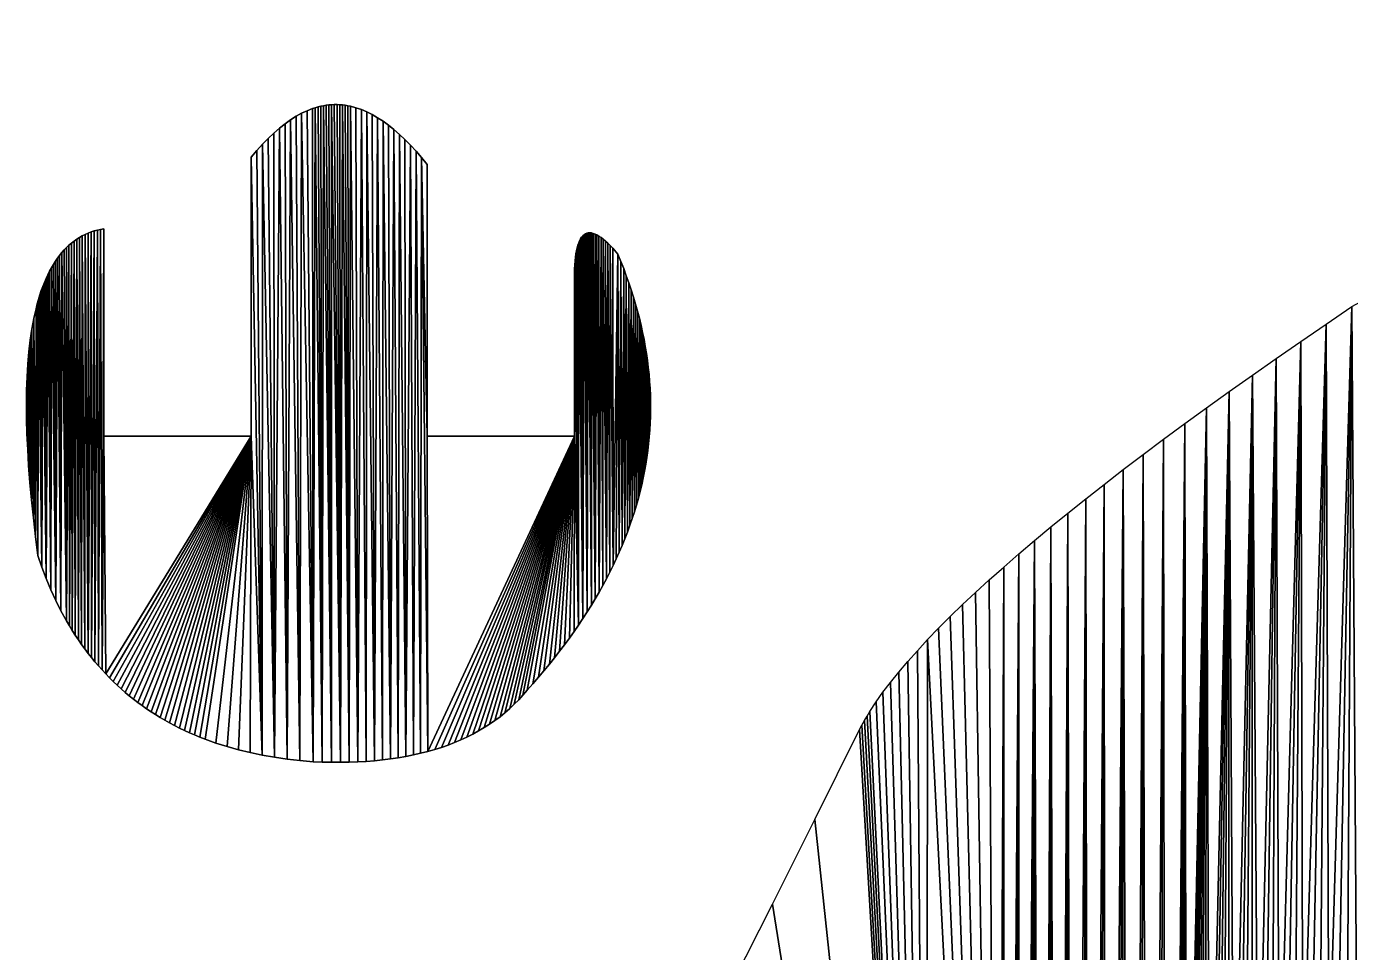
# Model space of a CAD drawing. Extents: x 10 to 917, y 10 to 841.
# Drawn here: x 10.4 to 67.4, y 375.6 to 415.5 of the extents above; entities that cross this region are included whole.
import ezdxf

# ---------------------------------------------------------------- set-up
doc = ezdxf.new("R2010")
doc.units = 0
doc.header["$MEASUREMENT"] = 0
doc.layers.get('0').update_dxf_attribs({"linetype": 'CONTINUOUS'})

msp = doc.modelspace()

# ---------------------------------------------------------------- linework, layer by layer
for p, q in [((22.687, 411.992), (22.451, 411.901)), ((22.804, 412.03), (22.687, 411.992)), ((22.922, 412.063), (22.804, 412.03)), ((23.039, 412.092), (22.922, 412.063)), ((23.156, 412.116), (23.039, 412.092)), ((23.273, 412.135), (23.156, 412.116)), ((23.39, 412.149), (23.273, 412.135)), ((23.507, 412.158), (23.39, 412.149)), ((23.624, 412.163), (23.507, 412.158)), ((23.74, 412.163), (23.624, 412.163)), ((23.857, 412.158), (23.74, 412.163)), ((23.974, 412.148), (23.857, 412.158)), ((24.09, 412.134), (23.974, 412.148)), ((24.207, 412.115), (24.09, 412.134)), ((24.323, 412.091), (24.207, 412.115)), ((24.556, 412.03), (24.323, 412.091)), ((24.789, 411.95), (24.556, 412.03)), ((21.739, 411.509), (21.5, 411.339)), ((21.977, 411.659), (21.739, 411.509)), ((22.215, 411.79), (21.977, 411.659)), ((22.451, 411.901), (22.215, 411.79)), ((25.022, 411.851), (24.789, 411.95)), ((25.256, 411.734), (25.022, 411.851)), ((25.49, 411.599), (25.256, 411.734)), ((25.724, 411.446), (25.49, 411.599)), ((25.959, 411.275), (25.724, 411.446)), ((21.017, 410.938), (20.774, 410.708)), ((21.259, 411.149), (21.017, 410.938)), ((21.5, 411.339), (21.259, 411.149)), ((26.195, 411.086), (25.959, 411.275)), ((26.431, 410.879), (26.195, 411.086)), ((26.668, 410.655), (26.431, 410.879)), ((20.53, 410.457), (20.283, 410.185)), ((20.774, 410.708), (20.53, 410.457)), ((26.907, 410.413), (26.668, 410.655)), ((27.146, 410.154), (26.907, 410.413)), ((20.283, 410.185), (20.036, 409.893)), ((20.036, 409.893), (20.036, 397.875)), ((27.386, 409.877), (27.146, 410.154)), ((27.628, 409.583), (27.386, 409.877)), ((27.628, 397.875), (27.628, 409.583)), ((12.407, 406.281), (12.295, 406.195)), ((12.522, 406.362), (12.407, 406.281)), ((12.639, 406.437), (12.522, 406.362)), ((12.76, 406.505), (12.639, 406.437)), ((12.884, 406.567), (12.76, 406.505)), ((13.012, 406.623), (12.884, 406.567)), ((13.142, 406.673), (13.012, 406.623)), ((13.275, 406.717), (13.142, 406.673)), ((13.412, 406.754), (13.275, 406.717)), ((13.551, 406.786), (13.412, 406.754)), ((13.694, 406.811), (13.551, 406.786)), ((13.694, 397.875), (13.694, 406.811)), ((34.194, 406.298), (34.155, 406.206)), ((34.236, 406.378), (34.194, 406.298)), ((34.282, 406.447), (34.236, 406.378)), ((34.332, 406.506), (34.282, 406.447)), ((34.385, 406.554), (34.332, 406.506)), ((34.442, 406.591), (34.385, 406.554)), ((34.502, 406.617), (34.442, 406.591)), ((34.566, 406.633), (34.502, 406.617)), ((34.634, 406.637), (34.566, 406.633)), ((34.705, 406.631), (34.634, 406.637)), ((34.781, 406.614), (34.705, 406.631)), ((34.859, 406.586), (34.781, 406.614)), ((34.942, 406.547), (34.859, 406.586)), ((35.028, 406.498), (34.942, 406.547)), ((35.117, 406.437), (35.028, 406.498)), ((35.211, 406.366), (35.117, 406.437)), ((35.308, 406.284), (35.211, 406.366)), ((35.408, 406.191), (35.308, 406.284)), ((11.88, 405.785), (11.784, 405.667)), ((11.979, 405.897), (11.88, 405.785)), ((12.082, 406.002), (11.979, 405.897)), ((12.187, 406.101), (12.082, 406.002)), ((12.295, 406.195), (12.187, 406.101)), ((34.037, 405.733), (34.017, 405.588)), ((34.061, 405.868), (34.037, 405.733)), ((34.089, 405.992), (34.061, 405.868)), ((34.12, 406.104), (34.089, 405.992)), ((34.155, 406.206), (34.12, 406.104)), ((35.513, 406.087), (35.408, 406.191)), ((35.62, 405.973), (35.513, 406.087)), ((35.847, 405.711), (35.62, 405.973)), ((35.974, 405.403), (35.847, 405.711)), ((11.432, 405.134), (11.352, 404.985)), ((11.515, 405.276), (11.432, 405.134)), ((11.602, 405.413), (11.515, 405.276)), ((11.692, 405.543), (11.602, 405.413)), ((11.784, 405.667), (11.692, 405.543)), ((34, 405.432), (33.977, 405.087)), ((34.017, 405.588), (34, 405.432)), ((36.094, 405.095), (35.974, 405.403)), ((11.2, 404.668), (11.129, 404.501)), ((11.274, 404.83), (11.2, 404.668)), ((11.352, 404.985), (11.274, 404.83)), ((33.977, 405.087), (33.969, 404.699)), ((33.969, 404.699), (33.969, 397.875)), ((36.208, 404.787), (36.094, 405.095)), ((36.317, 404.48), (36.208, 404.787)), ((10.997, 404.148), (10.935, 403.962)), ((11.061, 404.327), (10.997, 404.148)), ((11.129, 404.501), (11.061, 404.327)), ((36.42, 404.174), (36.317, 404.48)), ((36.516, 403.868), (36.42, 404.174)), ((10.821, 403.571), (10.769, 403.367)), ((10.877, 403.77), (10.821, 403.571)), ((10.935, 403.962), (10.877, 403.77)), ((36.607, 403.562), (36.516, 403.868)), ((36.691, 403.257), (36.607, 403.562)), ((66.363, 402.706), (67.48, 403.464)), ((10.674, 402.939), (10.591, 402.487)), ((10.769, 403.367), (10.674, 402.939)), ((36.77, 402.952), (36.691, 403.257)), ((36.843, 402.648), (36.77, 402.952)), ((10.591, 402.487), (10.521, 402.01)), ((36.91, 402.344), (36.843, 402.648)), ((36.971, 402.041), (36.91, 402.344)), ((65.275, 401.96), (66.363, 402.706)), ((10.521, 402.01), (10.463, 401.508)), ((37.026, 401.738), (36.971, 402.041)), ((37.075, 401.436), (37.026, 401.738)), ((64.216, 401.227), (65.275, 401.96)), ((10.463, 401.508), (10.418, 400.981)), ((37.118, 401.134), (37.075, 401.436)), ((37.155, 400.833), (37.118, 401.134)), ((63.186, 400.505), (64.216, 401.227)), ((10.418, 400.981), (10.385, 400.43)), ((37.186, 400.532), (37.155, 400.833)), ((10.385, 400.43), (10.365, 399.854)), ((37.211, 400.232), (37.186, 400.532)), ((37.23, 399.932), (37.211, 400.232)), ((62.186, 399.796), (63.186, 400.505)), ((10.365, 399.854), (10.357, 399.253)), ((37.243, 399.632), (37.23, 399.932)), ((37.251, 399.333), (37.243, 399.632)), ((61.216, 399.099), (62.186, 399.796)), ((10.357, 399.253), (10.362, 398.627)), ((37.247, 398.737), (37.252, 399.035)), ((37.252, 399.035), (37.251, 399.333)), ((60.274, 398.414), (61.216, 399.099)), ((10.362, 398.627), (10.379, 397.977)), ((37.22, 398.142), (37.237, 398.439)), ((37.237, 398.439), (37.247, 398.737)), ((59.362, 397.741), (60.274, 398.414)), ((10.379, 397.977), (10.409, 397.302)), ((20.036, 397.875), (13.694, 397.875)), ((33.969, 397.875), (27.628, 397.875)), ((37.169, 397.549), (37.198, 397.845)), ((37.198, 397.845), (37.22, 398.142)), ((58.479, 397.08), (59.362, 397.741)), ((10.409, 397.302), (10.451, 396.602)), ((37.095, 396.958), (37.135, 397.253)), ((37.135, 397.253), (37.169, 397.549)), ((10.451, 396.602), (10.506, 395.877)), ((36.996, 396.369), (37.048, 396.663)), ((37.048, 396.663), (37.095, 396.958)), ((57.625, 396.432), (58.479, 397.08)), ((36.874, 395.782), (36.938, 396.075)), ((36.938, 396.075), (36.996, 396.369)), ((56.801, 395.795), (57.625, 396.432)), ((10.506, 395.877), (10.573, 395.128)), ((36.727, 395.197), (36.804, 395.489)), ((36.804, 395.489), (36.874, 395.782)), ((56.006, 395.171), (56.801, 395.795)), ((10.573, 395.128), (10.653, 394.354)), ((36.557, 394.613), (36.645, 394.905)), ((36.645, 394.905), (36.727, 395.197)), ((55.24, 394.559), (56.006, 395.171)), ((10.653, 394.354), (10.745, 393.555)), ((36.364, 394.032), (36.463, 394.323)), ((36.463, 394.323), (36.557, 394.613)), ((54.504, 393.959), (55.24, 394.559)), ((36.146, 393.452), (36.258, 393.742)), ((36.258, 393.742), (36.364, 394.032)), ((53.796, 393.371), (54.504, 393.959)), ((10.745, 393.555), (10.849, 392.731)), ((35.904, 392.875), (36.028, 393.163)), ((36.028, 393.163), (36.146, 393.452)), ((53.119, 392.795), (53.796, 393.371)), ((10.849, 392.731), (11.023, 392.224)), ((35.639, 392.299), (35.775, 392.587)), ((35.775, 392.587), (35.904, 392.875)), ((52.47, 392.232), (53.119, 392.795)), ((11.023, 392.224), (11.21, 391.732)), ((35.35, 391.725), (35.498, 392.012)), ((35.498, 392.012), (35.639, 392.299)), ((51.851, 391.68), (52.47, 392.232)), ((11.21, 391.732), (11.409, 391.255)), ((35.037, 391.153), (35.197, 391.439)), ((35.197, 391.439), (35.35, 391.725)), ((51.261, 391.141), (51.851, 391.68)), ((11.409, 391.255), (11.621, 390.793)), ((34.7, 390.583), (34.872, 390.868)), ((34.872, 390.868), (35.037, 391.153)), ((50.7, 390.614), (51.261, 391.141)), ((11.621, 390.793), (11.845, 390.345)), ((11.845, 390.345), (12.083, 389.912)), ((34.34, 390.015), (34.523, 390.299)), ((34.523, 390.299), (34.7, 390.583)), ((50.169, 390.099), (50.7, 390.614)), ((12.083, 389.912), (12.206, 389.701)), ((33.955, 389.449), (34.151, 389.731)), ((34.151, 389.731), (34.34, 390.015)), ((49.667, 389.596), (50.169, 390.099)), ((12.206, 389.701), (12.333, 389.494)), ((12.333, 389.494), (12.462, 389.29)), ((12.462, 389.29), (12.595, 389.09)), ((33.547, 388.884), (33.754, 389.166)), ((33.754, 389.166), (33.955, 389.449)), ((49.194, 389.105), (49.667, 389.596)), ((12.595, 389.09), (12.731, 388.894)), ((12.731, 388.894), (12.871, 388.702)), ((12.871, 388.702), (13.013, 388.513)), ((33.115, 388.322), (33.334, 388.603)), ((33.334, 388.603), (33.547, 388.884)), ((48.336, 388.16), (48.75, 388.626)), ((48.75, 388.626), (49.194, 389.105)), ((13.013, 388.513), (13.159, 388.328)), ((13.159, 388.328), (13.307, 388.147)), ((13.307, 388.147), (13.459, 387.969)), ((32.659, 387.761), (32.89, 388.041)), ((32.89, 388.041), (33.115, 388.322)), ((47.951, 387.706), (48.336, 388.16)), ((13.459, 387.969), (13.615, 387.795)), ((13.615, 387.795), (13.773, 387.625)), ((13.773, 387.625), (13.934, 387.458)), ((13.934, 387.458), (14.099, 387.295)), ((32.18, 387.202), (32.422, 387.481)), ((32.422, 387.481), (32.659, 387.761)), ((47.595, 387.263), (47.951, 387.706)), ((14.099, 387.295), (14.267, 387.136)), ((14.267, 387.136), (14.438, 386.981)), ((14.438, 386.981), (14.612, 386.829)), ((31.754, 386.715), (31.931, 386.924)), ((31.931, 386.924), (32.18, 387.202)), ((47.269, 386.833), (47.595, 387.263)), ((14.612, 386.829), (14.789, 386.681)), ((14.789, 386.681), (14.97, 386.536)), ((14.97, 386.536), (15.154, 386.396)), ((15.154, 386.396), (15.34, 386.259)), ((31.182, 386.134), (31.38, 386.321)), ((31.38, 386.321), (31.571, 386.515)), ((31.571, 386.515), (31.754, 386.715)), ((46.704, 386.01), (46.972, 386.416)), ((46.972, 386.416), (47.269, 386.833)), ((15.34, 386.259), (15.531, 386.125)), ((15.531, 386.125), (15.724, 385.996)), ((15.724, 385.996), (15.92, 385.87)), ((15.92, 385.87), (16.12, 385.747)), ((16.12, 385.747), (16.322, 385.629)), ((30.544, 385.618), (30.764, 385.783)), ((30.764, 385.783), (30.976, 385.955)), ((30.976, 385.955), (31.182, 386.134)), ((46.466, 385.616), (46.582, 385.811)), ((46.582, 385.811), (46.704, 386.01)), ((16.322, 385.629), (16.528, 385.514)), ((16.528, 385.514), (16.737, 385.403)), ((16.737, 385.403), (16.95, 385.295)), ((16.95, 385.295), (17.165, 385.192)), ((17.165, 385.192), (17.384, 385.091)), ((29.593, 385.031), (29.841, 385.167)), ((29.841, 385.167), (30.083, 385.31)), ((30.083, 385.31), (30.317, 385.461)), ((30.317, 385.461), (30.544, 385.618)), ((44.329, 381.346), (46.257, 385.235)), ((46.257, 385.235), (46.358, 385.424)), ((46.358, 385.424), (46.466, 385.616)), ((17.384, 385.091), (17.605, 384.995)), ((17.605, 384.995), (17.83, 384.902)), ((17.83, 384.902), (18.059, 384.813)), ((18.059, 384.813), (18.524, 384.647)), ((18.524, 384.647), (19.003, 384.494)), ((28.526, 384.56), (28.804, 384.667)), ((28.804, 384.667), (29.074, 384.781)), ((29.074, 384.781), (29.337, 384.903)), ((29.337, 384.903), (29.593, 385.031)), ((19.003, 384.494), (19.494, 384.357)), ((19.494, 384.357), (19.998, 384.235)), ((19.998, 384.235), (20.514, 384.127)), ((20.514, 384.127), (21.043, 384.034)), ((21.043, 384.034), (21.585, 383.956)), ((26.047, 383.963), (26.382, 384.012)), ((26.382, 384.012), (26.71, 384.069)), ((26.71, 384.069), (27.031, 384.133)), ((27.031, 384.133), (27.344, 384.204)), ((27.344, 384.204), (27.651, 384.282)), ((27.651, 384.282), (27.95, 384.367)), ((27.95, 384.367), (28.242, 384.46)), ((28.242, 384.46), (28.526, 384.56)), ((21.585, 383.956), (22.14, 383.892)), ((22.14, 383.892), (22.707, 383.844)), ((22.707, 383.844), (23.107, 383.828)), ((23.107, 383.828), (23.5, 383.819)), ((23.5, 383.819), (23.885, 383.818)), ((23.885, 383.818), (24.264, 383.824)), ((24.264, 383.824), (24.635, 383.838)), ((24.635, 383.838), (24.999, 383.858)), ((24.999, 383.858), (25.356, 383.886)), ((25.356, 383.886), (25.705, 383.921)), ((25.705, 383.921), (26.047, 383.963)), ((42.506, 377.703), (44.329, 381.346)), ((40.786, 374.303), (42.506, 377.703))]:
    msp.add_line(p, q)

# ---------------------------------------------------------------- meshes
mesh = msp.add_polyface()
corners = [(49.146, 336.081), (46.358, 385.424), (46.466, 385.616), (46.582, 385.811), (46.704, 386.01), (46.972, 386.416), (47.269, 386.833), (47.595, 387.263), (47.951, 387.706), (48.336, 388.16), (48.75, 388.626), (49.194, 389.105), (52.193, 330.52), (49.667, 389.596), (50.169, 390.099), (50.7, 390.614), (51.261, 391.141), (51.851, 391.68), (52.47, 392.232), (59.927, 354.393), (60.274, 398.414), (59.952, 354.914), (59.99, 355.433), (60.039, 355.949), (60.099, 356.464), (60.171, 356.978), (60.254, 357.489), (60.349, 357.998), (61.216, 399.099), (60.456, 358.506), (60.574, 359.012), (60.704, 359.516), (60.845, 360.019), (60.998, 360.519), (61.162, 361.018), (61.338, 361.515), (62.186, 399.796), (61.525, 362.01), (61.724, 362.503), (61.934, 362.994), (62.156, 363.484), (62.39, 363.972), (63.186, 400.505), (62.635, 364.458), (62.892, 364.942), (63.16, 365.424), (63.439, 365.905), (64.216, 401.227), (63.731, 366.383), (64.034, 366.86), (64.348, 367.335), (65.275, 401.96), (64.674, 367.809), (65.011, 368.28), (65.36, 368.75), (66.363, 402.706), (65.721, 369.218), (66.093, 369.684), (66.476, 370.148), (67.48, 403.464), (66.871, 370.61), (67.278, 371.071), (67.696, 371.53), (89.909, 415.531), (68.126, 371.987), (68.567, 372.442)]
mesh.append_faces([[corners[k] for k in face] for face in [(19, 20, 21), (21, 20, 22), (22, 20, 23), (23, 20, 24), (24, 20, 25), (25, 20, 26), (26, 20, 27), (27, 28, 29), (29, 28, 30), (30, 28, 31), (31, 28, 32), (32, 28, 33), (33, 28, 34), (34, 28, 35), (35, 36, 37), (37, 36, 38), (38, 36, 39), (39, 36, 40), (40, 36, 41), (41, 42, 43), (43, 42, 44), (44, 42, 45), (45, 42, 46), (46, 47, 48), (48, 47, 49), (49, 47, 50), (50, 51, 52), (52, 51, 53), (53, 51, 54), (54, 55, 56), (56, 55, 57), (57, 55, 58), (58, 59, 60), (60, 59, 61), (61, 59, 62), (62, 63, 64), (64, 63, 65)]], dxfattribs={"vtx0": -1, "vtx1": -1})
mesh.append_faces([[corners[k] for k in face] for face in [(0, 1, 2), (0, 2, 3), (0, 3, 4), (0, 4, 5), (0, 5, 6), (0, 6, 7), (0, 7, 8), (0, 8, 9), (0, 9, 10), (0, 10, 11), (12, 11, 13), (12, 13, 14), (12, 14, 15), (12, 15, 16), (12, 16, 17), (12, 17, 18), (27, 20, 28), (35, 28, 36), (41, 36, 42), (46, 42, 47), (50, 47, 51), (54, 51, 55), (58, 55, 59), (62, 59, 63)]], dxfattribs={"vtx0": -1, "vtx2": -1})
mesh = msp.add_polyface()
corners = [(13.773, 387.625), (20.036, 397.875), (13.934, 387.458), (14.099, 387.295), (14.267, 387.136), (14.438, 386.981), (14.612, 386.829), (14.789, 386.681), (14.97, 386.536), (15.154, 386.396), (15.34, 386.259), (15.531, 386.125), (15.724, 385.996), (15.92, 385.87), (16.12, 385.747), (16.322, 385.629), (16.528, 385.514), (16.737, 385.403), (16.95, 385.295), (17.165, 385.192), (17.384, 385.091), (17.605, 384.995), (17.83, 384.902), (18.059, 384.813), (18.524, 384.647), (19.003, 384.494), (19.494, 384.357), (19.998, 384.235), (20.514, 384.127), (20.53, 410.457), (21.043, 384.034), (21.259, 411.149), (21.585, 383.956), (21.739, 411.509), (22.14, 383.892), (22.215, 411.79), (22.707, 383.844), (22.804, 412.03), (23.107, 383.828), (24.635, 383.838), (24.789, 411.95), (24.999, 383.858)]
mesh.append_faces([[corners[k] for k in face] for face in [(0, 1, 2), (2, 1, 3), (3, 1, 4), (4, 1, 5), (5, 1, 6), (6, 1, 7), (7, 1, 8), (8, 1, 9), (9, 1, 10), (10, 1, 11), (11, 1, 12), (12, 1, 13), (13, 1, 14), (14, 1, 15), (15, 1, 16), (16, 1, 17), (17, 1, 18), (18, 1, 19), (19, 1, 20), (20, 1, 21), (21, 1, 22), (22, 1, 23), (23, 1, 24), (24, 1, 25), (25, 1, 26), (26, 1, 27), (27, 1, 28), (28, 29, 30), (30, 31, 32), (32, 33, 34), (34, 35, 36), (36, 37, 38), (39, 40, 41)]], dxfattribs={"vtx0": -1, "vtx1": -1})
mesh = msp.add_polyface()
corners = [(20.514, 384.127), (20.036, 397.875), (20.036, 409.893), (20.283, 410.185), (20.53, 410.457), (21.043, 384.034), (20.774, 410.708), (21.017, 410.938), (21.259, 411.149), (21.585, 383.956), (21.5, 411.339), (21.739, 411.509), (22.14, 383.892), (21.977, 411.659), (22.215, 411.79), (22.707, 383.844), (22.451, 411.901), (22.687, 411.992), (22.804, 412.03), (23.107, 383.828), (22.922, 412.063), (23.039, 412.092), (23.156, 412.116), (23.5, 383.819), (23.273, 412.135), (23.39, 412.149), (23.507, 412.158), (23.885, 383.818), (23.624, 412.163), (23.74, 412.163), (23.857, 412.158), (23.974, 412.148), (24.264, 383.824), (24.09, 412.134), (24.207, 412.115), (24.323, 412.091), (24.635, 383.838), (24.556, 412.03), (24.789, 411.95), (24.999, 383.858), (25.022, 411.851)]
mesh.append_faces([[corners[k] for k in face] for face in [(19, 22, 23), (23, 26, 27), (27, 31, 32), (32, 35, 36)]], dxfattribs={"vtx0": -1, "vtx1": -1})
mesh.append_faces([[corners[k] for k in face] for face in [(0, 1, 2), (0, 2, 3), (0, 3, 4), (5, 4, 6), (5, 6, 7), (5, 7, 8), (9, 8, 10), (9, 10, 11), (12, 11, 13), (12, 13, 14), (15, 14, 16), (15, 16, 17), (15, 17, 18), (19, 18, 20), (19, 20, 21), (19, 21, 22), (23, 22, 24), (23, 24, 25), (23, 25, 26), (27, 26, 28), (27, 28, 29), (27, 29, 30), (27, 30, 31), (32, 31, 33), (32, 33, 34), (32, 34, 35), (36, 35, 37), (36, 37, 38), (39, 38, 40)]], dxfattribs={"vtx0": -1, "vtx2": -1})
mesh = msp.add_polyface()
corners = [(24.999, 383.858), (25.022, 411.851), (25.356, 383.886), (25.49, 411.599), (25.705, 383.921), (25.724, 411.446), (26.047, 383.963), (26.195, 411.086), (26.382, 384.012), (26.431, 410.879), (26.71, 384.069), (26.907, 410.413), (27.031, 384.133), (27.146, 410.154), (27.344, 384.204), (27.386, 409.877), (27.651, 384.282), (27.628, 397.875), (33.969, 397.875), (27.95, 384.367), (28.242, 384.46), (28.526, 384.56), (28.804, 384.667), (29.074, 384.781), (29.337, 384.903), (29.593, 385.031), (29.841, 385.167), (30.083, 385.31), (30.317, 385.461), (30.544, 385.618), (30.764, 385.783), (30.976, 385.955), (31.182, 386.134), (31.38, 386.321), (31.571, 386.515), (31.754, 386.715), (31.931, 386.924), (32.18, 387.202), (32.422, 387.481), (32.659, 387.761), (32.89, 388.041), (33.115, 388.322)]
mesh.append_faces([[corners[k] for k in face] for face in [(0, 1, 2), (2, 3, 4), (4, 5, 6), (6, 7, 8), (8, 9, 10), (10, 11, 12), (12, 13, 14), (14, 15, 16), (16, 18, 19), (19, 18, 20), (20, 18, 21), (21, 18, 22), (22, 18, 23), (23, 18, 24), (24, 18, 25), (25, 18, 26), (26, 18, 27), (27, 18, 28), (28, 18, 29), (29, 18, 30), (30, 18, 31), (31, 18, 32), (32, 18, 33), (33, 18, 34), (34, 18, 35), (35, 18, 36), (36, 18, 37), (37, 18, 38), (38, 18, 39), (39, 18, 40), (40, 18, 41)]], dxfattribs={"vtx0": -1, "vtx1": -1})
mesh.append_faces([[corners[k] for k in face] for face in [(16, 15, 17)]], dxfattribs={"vtx0": -1, "vtx1": -1, "vtx2": -1})
mesh.append_faces([[corners[k] for k in face] for face in [(16, 17, 18)]], dxfattribs={"vtx0": -1, "vtx2": -1})
mesh = msp.add_polyface()
corners = [(33.977, 405.087), (33.969, 397.875), (33.969, 404.699), (25.356, 383.886), (25.022, 411.851), (25.256, 411.734), (25.49, 411.599), (25.705, 383.921), (25.724, 411.446), (26.047, 383.963), (25.959, 411.275), (26.195, 411.086), (26.382, 384.012), (26.431, 410.879), (26.71, 384.069), (26.668, 410.655), (26.907, 410.413), (27.031, 384.133), (27.146, 410.154), (27.344, 384.204), (27.386, 409.877), (27.628, 397.875), (27.628, 409.583), (34.151, 389.731), (34, 405.432), (34.017, 405.588), (34.037, 405.733), (34.061, 405.868), (34.089, 405.992), (34.12, 406.104), (34.155, 406.206), (34.34, 390.015), (34.194, 406.298), (34.236, 406.378), (34.282, 406.447), (34.332, 406.506), (34.385, 406.554), (34.523, 390.299), (34.442, 406.591), (34.502, 406.617), (34.566, 406.633), (34.7, 390.583), (34.634, 406.637), (34.705, 406.631), (34.872, 390.868), (34.781, 406.614), (34.859, 406.586), (34.942, 406.547), (35.037, 391.153), (35.028, 406.498)]
mesh.append_faces([[corners[k] for k in face] for face in [(0, 1, 2), (21, 20, 22)]], dxfattribs={"vtx0": -1})
mesh.append_faces([[corners[k] for k in face] for face in [(3, 4, 5), (3, 5, 6), (7, 6, 8), (9, 8, 10), (9, 10, 11), (12, 11, 13), (14, 13, 15), (14, 15, 16), (17, 16, 18), (19, 18, 20), (23, 0, 24), (23, 24, 25), (23, 25, 26), (23, 26, 27), (23, 27, 28), (23, 28, 29), (23, 29, 30), (31, 30, 32), (31, 32, 33), (31, 33, 34), (31, 34, 35), (31, 35, 36), (37, 36, 38), (37, 38, 39), (37, 39, 40), (41, 40, 42), (41, 42, 43), (44, 43, 45), (44, 45, 46), (44, 46, 47), (48, 47, 49)]], dxfattribs={"vtx0": -1, "vtx2": -1})
mesh = msp.add_polyface()
corners = [(10.365, 399.854), (10.362, 398.627), (10.357, 399.253), (10.379, 397.977), (10.385, 400.43), (10.409, 397.302), (10.418, 400.981), (10.451, 396.602), (10.463, 401.508), (10.506, 395.877), (10.521, 402.01), (10.573, 395.128), (10.591, 402.487), (10.653, 394.354), (10.674, 402.939), (10.745, 393.555), (10.769, 403.367), (10.849, 392.731), (10.877, 403.77), (11.023, 392.224), (11.061, 404.327), (11.21, 391.732), (11.274, 404.83), (11.409, 391.255), (11.432, 405.134), (11.621, 390.793), (11.692, 405.543), (11.845, 390.345), (11.88, 405.785), (12.083, 389.912), (12.187, 406.101), (12.206, 389.701), (12.295, 406.195), (12.333, 389.494), (12.407, 406.281), (12.462, 389.29), (12.522, 406.362), (12.595, 389.09), (12.639, 406.437), (12.731, 388.894), (12.76, 406.505), (12.871, 388.702), (12.884, 406.567), (13.013, 388.513), (13.142, 406.673), (13.159, 388.328), (13.275, 406.717), (13.307, 388.147), (13.412, 406.754), (13.459, 387.969), (13.551, 406.786), (13.615, 387.795), (13.694, 406.811), (13.694, 397.875), (13.773, 387.625), (20.036, 397.875)]
mesh.append_faces([[corners[k] for k in face] for face in [(0, 1, 2)]], dxfattribs={"vtx0": -1})
mesh.append_faces([[corners[k] for k in face] for face in [(1, 0, 3), (3, 4, 5), (5, 6, 7), (7, 8, 9), (9, 10, 11), (11, 12, 13), (13, 14, 15), (15, 16, 17), (17, 18, 19), (19, 20, 21), (21, 22, 23), (23, 24, 25), (25, 26, 27), (27, 28, 29), (29, 30, 31), (31, 32, 33), (33, 34, 35), (35, 36, 37), (37, 38, 39), (39, 40, 41), (41, 42, 43), (43, 44, 45), (45, 46, 47), (47, 48, 49), (49, 50, 51), (51, 53, 54)]], dxfattribs={"vtx0": -1, "vtx1": -1})
mesh.append_faces([[corners[k] for k in face] for face in [(3, 0, 4), (5, 4, 6), (7, 6, 8), (9, 8, 10), (51, 52, 53), (54, 53, 55)]], dxfattribs={"vtx0": -1, "vtx2": -1})
mesh = msp.add_polyface()
corners = [(10.573, 395.128), (10.521, 402.01), (10.591, 402.487), (10.653, 394.354), (10.674, 402.939), (10.745, 393.555), (10.769, 403.367), (10.849, 392.731), (10.821, 403.571), (10.877, 403.77), (11.023, 392.224), (10.935, 403.962), (10.997, 404.148), (11.061, 404.327), (11.21, 391.732), (11.129, 404.501), (11.2, 404.668), (11.274, 404.83), (11.409, 391.255), (11.352, 404.985), (11.432, 405.134), (11.621, 390.793), (11.515, 405.276), (11.602, 405.413), (11.692, 405.543), (11.845, 390.345), (11.784, 405.667), (11.88, 405.785), (12.083, 389.912), (11.979, 405.897), (12.082, 406.002), (12.187, 406.101), (12.206, 389.701), (12.295, 406.195), (12.333, 389.494), (12.407, 406.281), (12.462, 389.29), (12.522, 406.362), (12.595, 389.09), (12.639, 406.437), (12.731, 388.894), (12.76, 406.505), (12.871, 388.702), (12.884, 406.567), (13.013, 388.513), (13.012, 406.623), (13.142, 406.673), (13.159, 388.328), (13.275, 406.717), (13.307, 388.147), (13.412, 406.754), (13.459, 387.969), (13.551, 406.786), (13.615, 387.795), (13.694, 406.811)]
mesh.append_faces([[corners[k] for k in face] for face in [(0, 1, 2), (3, 2, 4), (5, 4, 6), (7, 6, 8), (7, 8, 9), (10, 9, 11), (10, 11, 12), (10, 12, 13), (14, 13, 15), (14, 15, 16), (14, 16, 17), (18, 17, 19), (18, 19, 20), (21, 20, 22), (21, 22, 23), (21, 23, 24), (25, 24, 26), (25, 26, 27), (28, 27, 29), (28, 29, 30), (28, 30, 31), (32, 31, 33), (34, 33, 35), (36, 35, 37), (38, 37, 39), (40, 39, 41), (42, 41, 43), (44, 43, 45), (44, 45, 46), (47, 46, 48), (49, 48, 50), (51, 50, 52), (53, 52, 54)]], dxfattribs={"vtx0": -1, "vtx2": -1})
mesh = msp.add_polyface()
corners = [(33.115, 388.322), (33.969, 397.875), (33.334, 388.603), (33.547, 388.884), (33.754, 389.166), (33.955, 389.449), (34.151, 389.731), (33.977, 405.087), (34.155, 406.206), (34.34, 390.015), (34.385, 406.554), (34.523, 390.299), (34.566, 406.633), (34.7, 390.583), (34.705, 406.631), (34.872, 390.868), (34.942, 406.547), (35.037, 391.153), (35.117, 406.437), (35.197, 391.439), (35.211, 406.366), (35.35, 391.725), (35.408, 406.191), (35.498, 392.012), (35.513, 406.087), (35.639, 392.299), (35.847, 405.711), (35.775, 392.587), (35.904, 392.875), (35.974, 405.403), (36.028, 393.163), (36.094, 405.095), (36.146, 393.452), (36.208, 404.787), (36.258, 393.742), (36.317, 404.48), (36.364, 394.032), (36.42, 404.174), (36.463, 394.323), (36.516, 403.868), (36.557, 394.613), (36.607, 403.562), (36.645, 394.905), (36.691, 403.257), (36.727, 395.197), (36.77, 402.952), (36.804, 395.489), (36.843, 402.648), (36.874, 395.782), (36.91, 402.344), (36.938, 396.075), (36.971, 402.041), (36.996, 396.369), (37.026, 401.738), (37.048, 396.663), (37.075, 401.436), (37.095, 396.958), (37.118, 401.134), (37.135, 397.253), (37.155, 400.833), (37.169, 397.549)]
mesh.append_faces([[corners[k] for k in face] for face in [(0, 1, 2), (2, 1, 3), (3, 1, 4), (4, 1, 5), (5, 1, 6), (6, 8, 9), (9, 10, 11), (11, 12, 13), (13, 14, 15), (15, 16, 17), (17, 18, 19), (19, 20, 21), (21, 22, 23), (23, 24, 25), (25, 26, 27), (27, 26, 28), (28, 29, 30), (30, 31, 32), (32, 33, 34), (34, 35, 36), (36, 37, 38), (38, 39, 40), (40, 41, 42), (42, 43, 44), (44, 45, 46), (46, 47, 48), (48, 49, 50), (50, 51, 52), (52, 53, 54), (54, 55, 56), (56, 57, 58), (58, 59, 60)]], dxfattribs={"vtx0": -1, "vtx1": -1})
mesh.append_faces([[corners[k] for k in face] for face in [(6, 1, 7)]], dxfattribs={"vtx0": -1, "vtx1": -1, "vtx2": -1})
mesh = msp.add_polyface()
corners = [(35.037, 391.153), (35.028, 406.498), (35.117, 406.437), (35.197, 391.439), (35.211, 406.366), (35.35, 391.725), (35.308, 406.284), (35.408, 406.191), (35.498, 392.012), (35.513, 406.087), (35.639, 392.299), (35.62, 405.973), (35.847, 405.711), (35.904, 392.875), (35.974, 405.403), (36.028, 393.163), (36.094, 405.095), (36.146, 393.452), (36.208, 404.787), (36.258, 393.742), (36.317, 404.48), (36.364, 394.032), (36.42, 404.174), (36.463, 394.323), (36.516, 403.868), (36.557, 394.613), (36.607, 403.562), (36.645, 394.905), (36.691, 403.257), (36.727, 395.197), (36.77, 402.952), (36.804, 395.489), (36.843, 402.648), (36.874, 395.782), (36.91, 402.344), (36.938, 396.075), (36.971, 402.041), (36.996, 396.369), (37.026, 401.738), (37.048, 396.663), (37.075, 401.436), (37.095, 396.958), (37.118, 401.134), (37.135, 397.253), (37.155, 400.833), (37.169, 397.549), (37.186, 400.532), (37.198, 397.845), (37.211, 400.232), (37.22, 398.142), (37.23, 399.932), (37.237, 398.439), (37.243, 399.632), (37.247, 398.737), (37.251, 399.333), (37.252, 399.035)]
mesh.append_faces([[corners[k] for k in face] for face in [(53, 54, 55)]], dxfattribs={"vtx0": -1})
mesh.append_faces([[corners[k] for k in face] for face in [(45, 46, 47), (47, 48, 49), (49, 50, 51), (51, 52, 53)]], dxfattribs={"vtx0": -1, "vtx1": -1})
mesh.append_faces([[corners[k] for k in face] for face in [(0, 1, 2), (3, 2, 4), (5, 4, 6), (5, 6, 7), (8, 7, 9), (10, 9, 11), (10, 11, 12), (13, 12, 14), (15, 14, 16), (17, 16, 18), (19, 18, 20), (21, 20, 22), (23, 22, 24), (25, 24, 26), (27, 26, 28), (29, 28, 30), (31, 30, 32), (33, 32, 34), (35, 34, 36), (37, 36, 38), (39, 38, 40), (41, 40, 42), (43, 42, 44), (45, 44, 46), (47, 46, 48), (49, 48, 50), (51, 50, 52), (53, 52, 54)]], dxfattribs={"vtx0": -1, "vtx2": -1})
mesh = msp.add_polyface()
corners = [(30.036, 347.575), (30.033, 346.882), (30.032, 347.228), (30.039, 346.538), (30.046, 347.924), (30.05, 346.195), (30.061, 348.274), (30.067, 345.853), (30.082, 348.625), (30.089, 345.513), (30.108, 348.977), (30.116, 345.174), (30.139, 349.331), (30.149, 344.836), (30.175, 349.686), (30.187, 344.5), (30.217, 350.043), (30.23, 344.165), (30.264, 350.401), (30.279, 343.831), (30.317, 350.76), (30.333, 343.499), (30.374, 351.121), (30.392, 343.168), (30.437, 351.483), (30.457, 342.838), (30.506, 351.846), (30.527, 342.51), (30.579, 352.211), (30.602, 342.183), (30.658, 352.577), (30.683, 341.857), (30.742, 352.944), (30.768, 341.533), (30.832, 353.313), (30.86, 341.21), (30.927, 353.683), (30.956, 340.889), (31.027, 354.055), (31.058, 340.569), (31.133, 354.427), (31.165, 340.25), (31.244, 354.802), (31.278, 339.932), (31.36, 355.177), (31.395, 339.616), (31.481, 355.554), (31.518, 339.301), (31.608, 355.932), (31.647, 338.988), (31.74, 356.312), (31.78, 338.676), (32.02, 357.075), (36.704, 329.265), (32.322, 357.843), (32.645, 358.617), (32.989, 359.396), (33.354, 360.181), (33.741, 360.971), (34.328, 362.03), (34.942, 363.149), (35.582, 364.329), (36.247, 365.571), (36.939, 366.874), (49.146, 336.081), (37.656, 368.237), (38.4, 369.662), (39.169, 371.148), (39.964, 372.695), (40.786, 374.303), (42.506, 377.703), (44.329, 381.346), (46.257, 385.235), (46.358, 385.424), (49.194, 389.105), (52.193, 330.52), (52.499, 307.7), (52.47, 392.232), (53.119, 392.795), (53.124, 307.368), (53.796, 393.371), (54.093, 306.898), (54.504, 393.959), (54.759, 306.603), (55.24, 394.559), (55.441, 306.323), (56.006, 395.171), (56.139, 306.058), (56.801, 395.795), (56.853, 305.808), (57.625, 396.432), (57.954, 305.462), (58.479, 397.08), (58.708, 305.25), (59.362, 397.741), (59.478, 305.052), (60.274, 398.414), (59.913, 353.871), (59.927, 354.393)]
mesh.append_faces([[corners[k] for k in face] for face in [(0, 1, 2)]], dxfattribs={"vtx0": -1})
mesh.append_faces([[corners[k] for k in face] for face in [(1, 0, 3), (3, 4, 5), (5, 6, 7), (64, 74, 75), (97, 96, 98)]], dxfattribs={"vtx0": -1, "vtx1": -1})
mesh.append_faces([[corners[k] for k in face] for face in [(95, 96, 97)]], dxfattribs={"vtx0": -1, "vtx1": -1, "vtx2": -1})
mesh.append_faces([[corners[k] for k in face] for face in [(3, 0, 4), (5, 4, 6), (7, 6, 8), (9, 8, 10), (11, 10, 12), (13, 12, 14), (15, 14, 16), (17, 16, 18), (19, 18, 20), (21, 20, 22), (23, 22, 24), (25, 24, 26), (27, 26, 28), (29, 28, 30), (31, 30, 32), (33, 32, 34), (35, 34, 36), (37, 36, 38), (39, 38, 40), (41, 40, 42), (43, 42, 44), (45, 44, 46), (47, 46, 48), (49, 48, 50), (51, 50, 52), (53, 52, 54), (53, 54, 55), (53, 55, 56), (53, 56, 57), (53, 57, 58), (53, 58, 59), (53, 59, 60), (53, 60, 61), (53, 61, 62), (53, 62, 63), (64, 63, 65), (64, 65, 66), (64, 66, 67), (64, 67, 68), (64, 68, 69), (64, 69, 70), (64, 70, 71), (64, 71, 72), (64, 72, 73), (76, 77, 78), (79, 78, 80), (81, 80, 82), (83, 82, 84), (85, 84, 86), (87, 86, 88), (89, 88, 90), (91, 90, 92), (93, 92, 94), (95, 94, 96)]], dxfattribs={"vtx0": -1, "vtx2": -1})
mesh = msp.add_polyface()
corners = [(53.124, 307.368), (53.796, 393.371), (53.443, 307.207), (53.766, 307.051), (54.093, 306.898), (54.504, 393.959), (54.424, 306.748), (54.759, 306.603), (55.24, 394.559), (55.098, 306.461), (55.441, 306.323), (56.006, 395.171), (55.788, 306.189), (56.139, 306.058), (56.801, 395.795), (56.494, 305.931), (56.853, 305.808), (57.625, 396.432), (57.216, 305.689), (57.583, 305.574), (57.954, 305.462), (58.479, 397.08), (58.329, 305.354), (58.708, 305.25), (59.362, 397.741), (59.091, 305.149), (59.478, 305.052), (59.913, 353.871), (59.91, 353.347), (59.869, 304.959), (60.663, 304.785), (59.919, 352.821), (59.939, 352.294), (59.971, 351.764), (60.015, 351.233), (60.07, 350.7), (60.136, 350.165), (60.214, 349.628), (60.304, 349.089), (60.405, 348.549), (60.518, 348.007), (60.643, 347.463), (60.778, 346.917), (61.473, 304.625), (60.926, 346.369), (61.085, 345.819), (61.255, 345.268), (61.437, 344.715), (61.631, 344.16), (62.298, 304.48), (61.836, 343.603), (62.053, 343.045), (62.281, 342.484), (62.521, 341.922), (63.14, 304.351), (62.772, 341.358), (63.035, 340.792), (63.309, 340.225), (63.998, 304.236), (63.64, 339.688), (63.975, 339.162), (64.315, 338.646), (64.872, 304.136), (64.66, 338.142), (65.009, 337.648), (66.08, 304.062), (65.363, 337.164), (65.722, 336.692), (66.085, 336.23), (67.354, 303.977), (66.453, 335.779)]
mesh.append_faces([[corners[k] for k in face] for face in [(0, 1, 2), (2, 1, 3), (3, 1, 4), (4, 5, 6), (6, 5, 7), (7, 8, 9), (9, 8, 10), (10, 11, 12), (12, 11, 13), (13, 14, 15), (15, 14, 16), (16, 17, 18), (18, 17, 19), (19, 17, 20), (20, 21, 22), (22, 21, 23), (23, 24, 25), (25, 24, 26), (26, 28, 29), (30, 42, 43), (43, 48, 49), (49, 53, 54), (54, 57, 58), (58, 61, 62), (62, 64, 65), (65, 68, 69)]], dxfattribs={"vtx0": -1, "vtx1": -1})
mesh.append_faces([[corners[k] for k in face] for face in [(26, 27, 28), (28, 30, 29), (30, 28, 31), (30, 31, 32), (30, 32, 33), (30, 33, 34), (30, 34, 35), (30, 35, 36), (30, 36, 37), (30, 37, 38), (30, 38, 39), (30, 39, 40), (30, 40, 41), (30, 41, 42), (43, 42, 44), (43, 44, 45), (43, 45, 46), (43, 46, 47), (43, 47, 48), (49, 48, 50), (49, 50, 51), (49, 51, 52), (49, 52, 53), (54, 53, 55), (54, 55, 56), (54, 56, 57), (58, 57, 59), (58, 59, 60), (58, 60, 61), (62, 61, 63), (62, 63, 64), (65, 64, 66), (65, 66, 67), (65, 67, 68), (69, 68, 70)]], dxfattribs={"vtx0": -1, "vtx2": -1})
mesh = msp.add_polyface()
corners = [(30.067, 345.853), (30.082, 348.625), (30.089, 345.513), (30.108, 348.977), (30.116, 345.174), (30.139, 349.331), (30.149, 344.836), (30.175, 349.686), (30.187, 344.5), (30.217, 350.043), (30.23, 344.165), (30.264, 350.401), (30.279, 343.831), (30.317, 350.76), (30.333, 343.499), (30.374, 351.121), (30.392, 343.168), (30.437, 351.483), (30.457, 342.838), (30.506, 351.846), (30.527, 342.51), (30.579, 352.211), (30.602, 342.183), (30.658, 352.577), (30.683, 341.857), (30.742, 352.944), (30.768, 341.533), (30.832, 353.313), (30.86, 341.21), (30.927, 353.683), (30.956, 340.889), (31.027, 354.055), (31.058, 340.569), (31.133, 354.427), (31.165, 340.25), (31.244, 354.802), (31.278, 339.932), (31.36, 355.177), (31.395, 339.616), (31.481, 355.554), (31.518, 339.301), (31.608, 355.932), (31.647, 338.988), (31.74, 356.312), (31.78, 338.676), (32.02, 357.075), (31.92, 338.365), (36.704, 329.265), (36.939, 366.874), (49.146, 336.081), (52.193, 330.52), (44.843, 314.772), (39.75, 323.704), (45.03, 314.488), (45.221, 314.207), (45.416, 313.93), (45.614, 313.657), (45.817, 313.388), (46.024, 313.122), (46.235, 312.86), (46.45, 312.602), (46.669, 312.348), (46.892, 312.097), (47.119, 311.85), (47.35, 311.607), (47.585, 311.367), (47.824, 311.132), (48.067, 310.9), (48.314, 310.672), (48.565, 310.447), (48.82, 310.227), (49.079, 310.01), (49.342, 309.797), (49.609, 309.587), (49.88, 309.382), (50.155, 309.18), (50.434, 308.982), (50.717, 308.788), (51.004, 308.597), (51.295, 308.41), (51.59, 308.227), (51.889, 308.048), (52.192, 307.872), (52.499, 307.7), (52.47, 392.232), (53.119, 392.795), (52.809, 307.532), (53.124, 307.368)]
mesh.append_faces([[corners[k] for k in face] for face in [(50, 51, 52)]], dxfattribs={"vtx0": -1})
mesh.append_faces([[corners[k] for k in face] for face in [(0, 1, 2), (2, 3, 4), (4, 5, 6), (6, 7, 8), (8, 9, 10), (10, 11, 12), (12, 13, 14), (14, 15, 16), (16, 17, 18), (18, 19, 20), (20, 21, 22), (22, 23, 24), (24, 25, 26), (26, 27, 28), (28, 29, 30), (30, 31, 32), (32, 33, 34), (34, 35, 36), (36, 37, 38), (38, 39, 40), (40, 41, 42), (42, 43, 44), (44, 45, 46), (46, 45, 47), (47, 48, 49), (51, 50, 53), (53, 50, 54), (54, 50, 55), (55, 50, 56), (56, 50, 57), (57, 50, 58), (58, 50, 59), (59, 50, 60), (60, 50, 61), (61, 50, 62), (62, 50, 63), (63, 50, 64), (64, 50, 65), (65, 50, 66), (66, 50, 67), (67, 50, 68), (68, 50, 69), (69, 50, 70), (70, 50, 71), (71, 50, 72), (72, 50, 73), (73, 50, 74), (74, 50, 75), (75, 50, 76), (76, 50, 77), (77, 50, 78), (78, 50, 79), (79, 50, 80), (80, 50, 81), (81, 50, 82), (82, 50, 83), (83, 85, 86), (86, 85, 87)]], dxfattribs={"vtx0": -1, "vtx1": -1})
mesh.append_faces([[corners[k] for k in face] for face in [(83, 50, 84)]], dxfattribs={"vtx0": -1, "vtx1": -1, "vtx2": -1})

doc.saveas('drawing.dxf')
